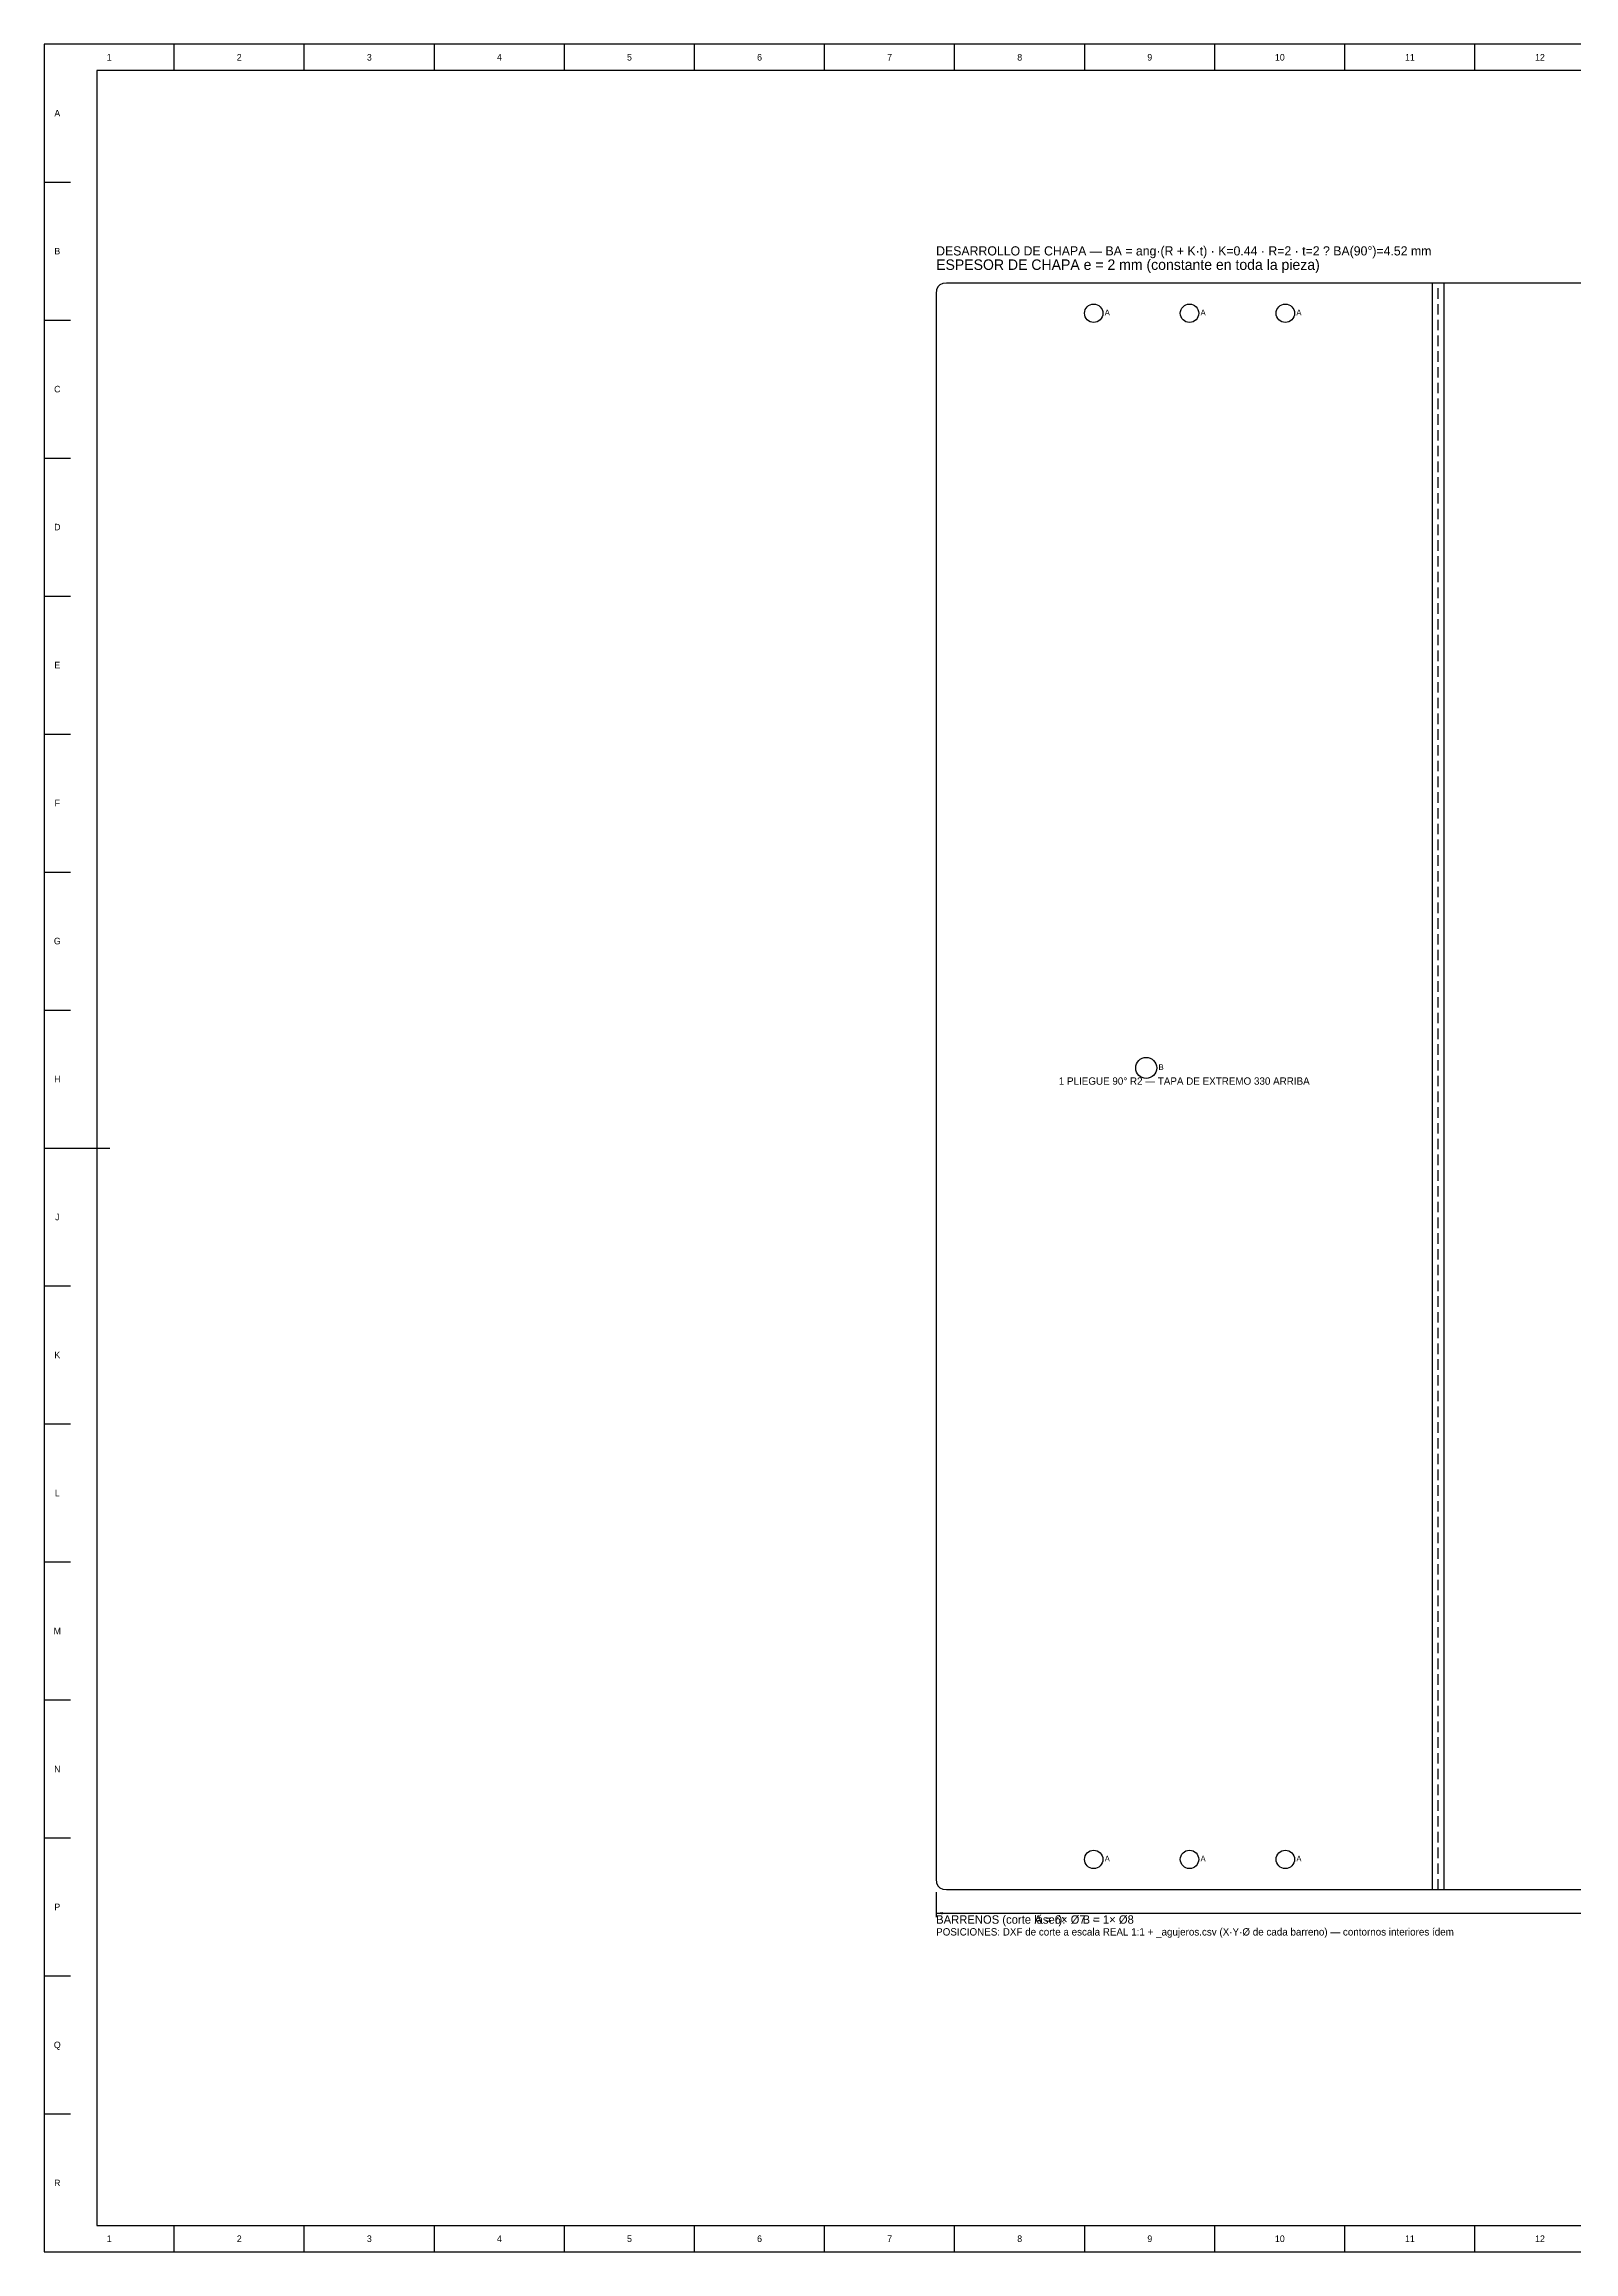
# Model space of a CAD drawing. Extents: x 0 to 1189, y 0 to 841.
# Drawn here: x 0 to 583, y 0 to 841 of the extents above; entities that cross this region are included whole.
import ezdxf
from ezdxf.enums import TextEntityAlignment as Align

# ---------------------------------------------------------------- set-up
doc = ezdxf.new("R2010")
doc.units = 0
doc.linetypes.add('DASHED', pattern=[6, 4, -2])
for name, color, linetype in [('COTAS', 7, 'CONTINUOUS'), ('FINA', 7, 'CONTINUOUS'), ('NORMA', 7, 'CONTINUOUS'), ('PLIEGUE', 1, 'DASHED'), ('TEXTO', 7, 'CONTINUOUS'), ('VISIBLE', 7, 'CONTINUOUS')]:
    doc.layers.add(name, color=color, linetype=linetype)

msp = doc.modelspace()

# ---------------------------------------------------------------- linework, layer by layer
at = {"layer": 'COTAS'}
for p, q in [((339.74, 137), (339.74, 127.5)), ((339.74, 129), (859.26, 129))]:
    msp.add_line(p, q, dxfattribs=at)
msp.add_solid([(339.74, 129), (342.24, 129.45), (342.24, 128.55)], dxfattribs=at)
at = {"layer": 'FINA'}
for p, q in [((1189, 841), (0, 841)), ((0, 841), (0, 0)), ((49.5417, 831), (49.5417, 841)), ((99.0833, 831), (99.0833, 841)), ((148.625, 831), (148.625, 841)), ((198.1667, 831), (198.1667, 841)), ((247.7083, 831), (247.7083, 841)), ((297.25, 831), (297.25, 841)), ((346.7917, 831), (346.7917, 841)), ((396.3333, 831), (396.3333, 841)), ((445.875, 831), (445.875, 841)), ((495.4167, 831), (495.4167, 841)), ((544.9583, 831), (544.9583, 841)), ((0, 788.4375), (10, 788.4375)), ((528.74, 138), (528.74, 750)), ((533.26, 138), (533.26, 750)), ((0, 735.875), (10, 735.875)), ((0, 683.3125), (10, 683.3125)), ((0, 630.75), (10, 630.75)), ((0, 578.1875), (10, 578.1875)), ((0, 525.625), (10, 525.625)), ((0, 473.0625), (10, 473.0625)), ((0, 420.5), (10, 420.5)), ((0, 367.9375), (10, 367.9375)), ((0, 315.375), (10, 315.375)), ((0, 262.8125), (10, 262.8125)), ((0, 210.25), (10, 210.25)), ((0, 157.6875), (10, 157.6875)), ((0, 105.125), (10, 105.125)), ((0, 52.5625), (10, 52.5625)), ((49.5417, 0), (49.5417, 10)), ((99.0833, 0), (99.0833, 10)), ((148.625, 0), (148.625, 10)), ((198.1667, 0), (198.1667, 10)), ((247.7083, 0), (247.7083, 10)), ((297.25, 0), (297.25, 10)), ((346.7917, 0), (346.7917, 10)), ((396.3333, 0), (396.3333, 10)), ((445.875, 0), (445.875, 10)), ((495.4167, 0), (495.4167, 10)), ((544.9583, 0), (544.9583, 10)), ((0, 0), (1189, 0))]:
    msp.add_line(p, q, dxfattribs=at)
at = {"layer": 'NORMA'}
for p, q in [((1179, 831), (20, 831)), ((20, 831), (20, 10)), ((0, 420.5), (25, 420.5)), ((20, 10), (1179, 10))]:
    msp.add_line(p, q, dxfattribs=at)
at = {"layer": 'PLIEGUE'}
msp.add_line((531, 138), (531, 750), dxfattribs=at)
at = {"layer": 'VISIBLE'}
for p, q in [((340.38, 748.56), (339.9, 747.44)), ((341.18, 749.36), (340.38, 748.56)), ((342.3, 749.84), (341.18, 749.36)), ((343.74, 750), (342.3, 749.84)), ((855.26, 750), (343.74, 750)), ((339.9, 747.44), (339.74, 746)), ((339.74, 746), (339.74, 142)), ((339.74, 142), (339.9, 140.56)), ((339.9, 140.56), (340.38, 139.44)), ((340.38, 139.44), (341.18, 138.64)), ((341.18, 138.64), (342.3, 138.16)), ((342.3, 138.16), (343.74, 138)), ((343.74, 138), (855.26, 138))]:
    msp.add_line(p, q, dxfattribs=at)
for centre, radius in [((399.74, 738.5), 3.5), ((436.24, 738.5), 3.5), ((472.74, 738.5), 3.5), ((419.74, 451), 4), ((399.74, 149.5), 3.5), ((436.24, 149.5), 3.5), ((472.74, 149.5), 3.5)]:
    msp.add_circle(centre, radius, dxfattribs=at)

# ---------------------------------------------------------------- texts
at = {"layer": 'TEXTO'}
for s, height, p in [('1', 2.5, (24.7708, 836)), ('2', 2.5, (74.3125, 836)), ('3', 2.5, (123.8542, 836)), ('4', 2.5, (173.3958, 836)), ('5', 2.5, (222.9375, 836)), ('6', 2.5, (272.4792, 836)), ('7', 2.5, (322.0208, 836)), ('8', 2.5, (371.5625, 836)), ('9', 2.5, (421.1042, 836)), ('10', 2.5, (470.6458, 836)), ('11', 2.5, (520.1875, 836)), ('12', 2.5, (569.7292, 836)), ('A', 2.5, (5, 814.7188)), ('B', 2.5, (5, 762.1563)), ('C', 2.5, (5, 709.5938)), ('D', 2.5, (5, 657.0313)), ('E', 2.5, (5, 604.4688)), ('F', 2.5, (5, 551.9063)), ('G', 2.5, (5, 499.3438)), ('H', 2.5, (5, 446.7813)), ('1 PLIEGUE 90° R2 — TAPA DE EXTREMO 330 ARRIBA', 2.8, (434.24, 446)), ('J', 2.5, (5, 394.2188)), ('K', 2.5, (5, 341.6563)), ('L', 2.5, (5, 289.0938)), ('M', 2.5, (5, 236.5313)), ('N', 2.5, (5, 183.9688)), ('P', 2.5, (5, 131.4063)), ('Q', 2.5, (5, 78.8438)), ('R', 2.5, (5, 26.2813)), ('1', 2.5, (24.7708, 5)), ('2', 2.5, (74.3125, 5)), ('3', 2.5, (123.8542, 5)), ('4', 2.5, (173.3958, 5)), ('5', 2.5, (222.9375, 5)), ('6', 2.5, (272.4792, 5)), ('7', 2.5, (322.0208, 5)), ('8', 2.5, (371.5625, 5)), ('9', 2.5, (421.1042, 5)), ('10', 2.5, (470.6458, 5)), ('11', 2.5, (520.1875, 5)), ('12', 2.5, (569.7292, 5))]:
    msp.add_text(s, height=height, dxfattribs=at).set_placement(p, align=Align.MIDDLE_CENTER)
for s, height, p in [('DESARROLLO DE CHAPA — BA = ang·(R + K·t) · K=0.44 · R=2 · t=2 ? BA(90°)=4.52 mm', 3.5, (339.74, 760.5)), ('ESPESOR DE CHAPA e = 2 mm (constante en toda la pieza)', 4, (339.74, 755)), ('A', 2.2, (403.94, 737.7)), ('A', 2.2, (440.44, 737.7)), ('A', 2.2, (476.94, 737.7)), ('B', 2.2, (424.44, 450.2)), ('A', 2.2, (403.94, 148.7)), ('A', 2.2, (440.44, 148.7)), ('A', 2.2, (476.94, 148.7)), ('BARRENOS (corte láser): ', 3.2, (339.74, 125)), ('A = 6× Ø7  ·  ', 3.2, (377.1672, 125)), ('B = 1× Ø8', 3.2, (395.5224, 125)), ('POSICIONES: DXF de corte a escala REAL 1:1 + _agujeros.csv (X·Y·Ø de cada barreno) — contornos interiores ídem', 2.8, (339.74, 120.5))]:
    msp.add_text(s, height=height, dxfattribs=at).set_placement(p)

doc.saveas('drawing.dxf')
